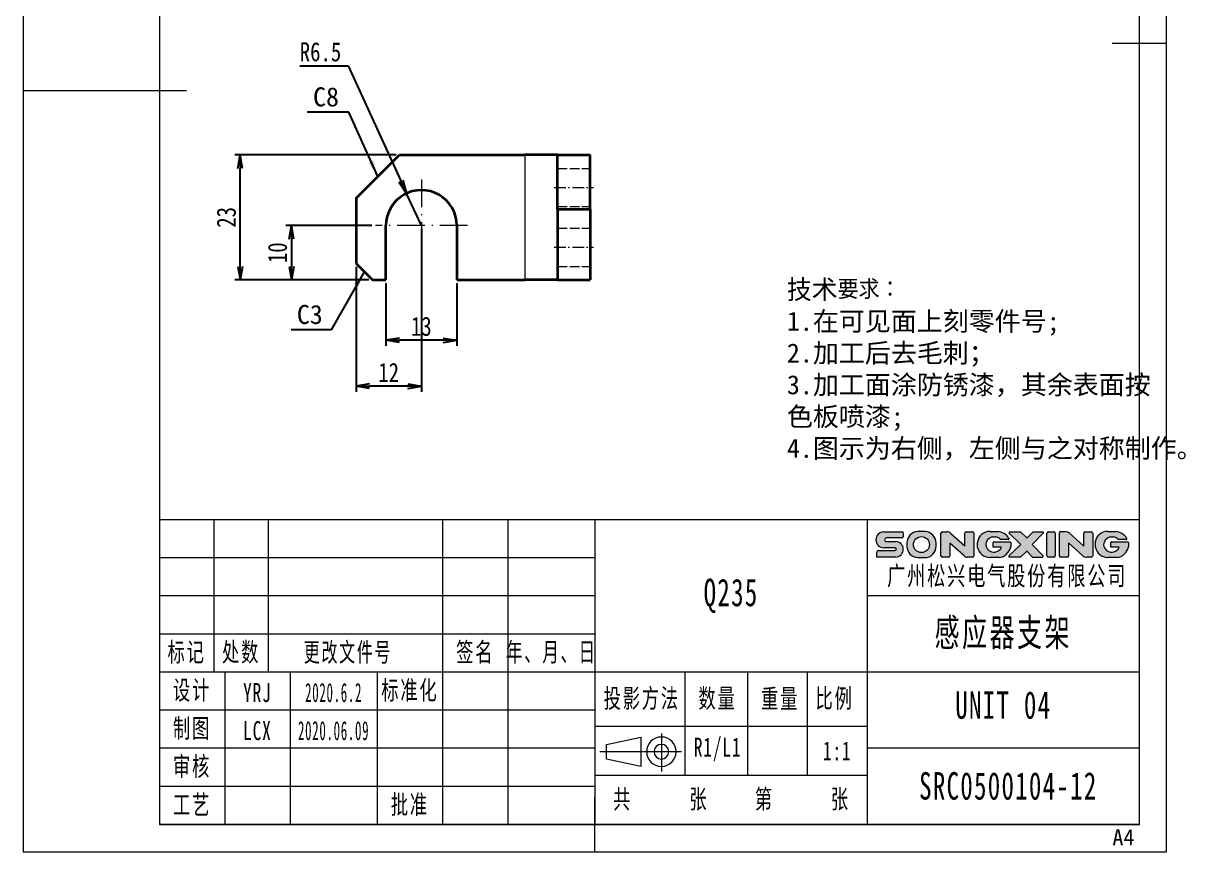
# Model space of a CAD drawing. Header units: millimetres. Extents: x -15766 to 80009, y -9701 to 15159.
# Drawn here: x 5881.1 to 6094.6, y 13253.7 to 13405.9 of the extents above; entities that cross this region are included whole.
import ezdxf

# ---------------------------------------------------------------- set-up
doc = ezdxf.new("R2010")
doc.units = ezdxf.units.MM
for name, pattern in [('CENTER-HOKUTO_1', [16, 13, -1, 1, -1]), ('DASHDOT', [18.5, 12, -3, 0.5, -3]), ('DASHED', [15, 12, -3]), ('HIDDEN-HOKUTO_1', [2, 1, -1])]:
    doc.linetypes.add(name, pattern=pattern)
doc.layers.get('DEFPOINTS').update_dxf_attribs({"lineweight": 18})
for name, color, linetype, lineweight in [('AM_7', 2, 'CENTER-HOKUTO_1', 18), ('AM_HID', 1, 'HIDDEN-HOKUTO_1', 18), ('AM_VIS', 7, 'Continuous', 18), ('CDRAFT0', 7, 'Continuous', 18), ('title_frame', 7, 'Continuous', 18), ('word_dim', 9, 'Continuous', 18), ('尺寸线层', 3, 'Continuous', 18), ('粗实线层_1', 7, 'Continuous', 15), ('细实线层', 7, 'Continuous', 18)]:
    doc.layers.add(name, color=color, linetype=linetype, lineweight=lineweight)
doc.styles.add('DIM', font='', dxfattribs={"width": 0.8})
doc.styles.add('STYLE1', font='')
doc.styles.add('UserTxtStyle1', font='', dxfattribs={"width": 0.618357})
doc.styles.add('UserTxtStyle2', font='', dxfattribs={"width": 0.634692})
doc.styles.add('UserTxtStyle3', font='', dxfattribs={"width": 0.7})
doc.styles.add('标准', font='', dxfattribs={"width": 0.667})
doc.styles.get('DIM').set_extended_font_data('NSimSun')
doc.styles.get('STYLE1').set_extended_font_data('宋体')
doc.styles.get('UserTxtStyle1').set_extended_font_data('宋体')
doc.styles.get('UserTxtStyle2').set_extended_font_data('宋体')
doc.styles.get('UserTxtStyle3').set_extended_font_data('宋体')
doc.styles.get('标准').set_extended_font_data('宋体')
doc.dimstyles.new('1-1', dxfattribs={"dimtxt": 3.5, "dimasz": 3, "dimexe": 1, "dimexo": 0, "dimgap": 1, "dimtad": 1, "dimdsep": 46, "dimtxsty": 'DIM', "dimblk": '_CAXARROW', "dimcen": 0, "dimdle": 6, "dimclrd": 256, "dimclre": 256, "dimclrt": 3, "dimazin": 2, "dimtfac": 0.707107, "dimtmove": 0, "dimatfit": 3, "dimfxl": 0, "dimfrac": 2, "dimtolj": 1, "dimarcsym": 0})
doc.dimstyles.new('1-1$0', dxfattribs={"dimtxt": 3.5, "dimasz": 2.5, "dimexe": 1, "dimexo": 0.625, "dimgap": 0.8, "dimtad": 1, "dimdsep": 46, "dimtxsty": 'DIM', "dimblk": 'OPEN', "dimcen": 0, "dimdle": 5, "dimclrd": 256, "dimclre": 256, "dimclrt": 3, "dimazin": 3, "dimtfac": 0.5, "dimtmove": 0, "dimatfit": 3, "dimldrblk": 'OPEN', "dimfxl": 0, "dimtolj": 1, "dimarcsym": 0})
doc.dimstyles.new('1-1$4', dxfattribs={"dimtxt": 3.5, "dimasz": 2.5, "dimexe": 1, "dimexo": 0.625, "dimgap": 0.8, "dimtad": 1, "dimtih": 1, "dimtoh": 1, "dimzin": 12, "dimdsep": 46, "dimtxsty": 'DIM', "dimblk": 'OPEN', "dimcen": 0, "dimdle": 5, "dimclrd": 256, "dimclre": 256, "dimclrt": 3, "dimazin": 3, "dimtfac": 0.5, "dimtmove": 0, "dimatfit": 3, "dimldrblk": 'OPEN', "dimfxl": 0, "dimtolj": 1, "dimarcsym": 0})

# ---------------------------------------------------------------- blocks, each defined once
blk = doc.blocks.new('*X617')
at = {"layer": 'CDRAFT0'}
blk.add_line((210, 148.5), (200, 148.5), dxfattribs=at)
blk.add_lwpolyline([(0, 0), (210, 0), (210, 297), (0, 297), (0, 0)], dxfattribs=at)
at = {"layer": '粗实线层_1'}
for p, q in [((105, 297), (105, 287)), ((205, 292), (25, 292)), ((25, 292), (25, 5)), ((205, 5), (205, 292)), ((0, 139.83), (30, 139.83)), ((105, 0), (105, 10)), ((25, 5), (205, 5))]:
    blk.add_line(p, q, dxfattribs=at)
blk = doc.blocks.new('*X618')
at = {"layer": 'word_dim', "color": 142}
for p, q in [((-5.82, 53.84), (-4.35, 53.84)), ((-8.1, 50.91), (-8.1, 51.87)), ((-4.75, 52.82), (-5.42, 52.82)), ((-5.26, 50.93), (-5.26, 51.82)), ((-5.14, 51.94), (-2.13, 51.94)), ((-2.5, 52.35), (-3.88, 52.35)), ((-2.01, 51.82), (-2.01, 50.99)), ((-3.7, 50.94), (-5.26, 50.93)), ((-4.14, 49.03), (-5.87, 49.03))]:
    blk.add_line(p, q, dxfattribs=at)
for centre, radius, start, end in [((-5.9, 51.62), 2.22, 87.9834, 173.5522), ((-4.76, 50.89), 2.98, 35.6455, 82.0464), ((-5.1, 51.38), 1.48, 102.1571, 179.7274), ((-5.16, 51.47), 1.42, 183.4563, 278.6924), ((-5.14, 51.82), 0.119, 90, 180), ((-4.91, 51.5), 1.34, 40.0143, 83.3977), ((-2.46, 52.51), 0.162, 256.8929, 44.031), ((-2.13, 51.82), 0.119, 360, 90), ((-5.69, 51.51), 2.48, 193.9312, 265.9152), ((-5, 51.46), 1.4, 272.3479, 338.0694), ((-4.5, 51.56), 2.55, 277.9409, 347.0572)]:
    blk.add_arc(centre, radius, start, end, dxfattribs=at)
blk = doc.blocks.new('*X619')
at = {"layer": 'word_dim', "color": 142}
for p, q in [((-39.36, 53.82), (-40.72, 53.82)), ((-42.72, 51.74), (-42.72, 51.12)), ((-37.35, 51.12), (-37.35, 51.74)), ((-40.72, 49.03), (-39.44, 49.03))]:
    blk.add_line(p, q, dxfattribs=at)
for centre, radius, start, end in [((-40.63, 51.73), 2.09, 92.4923, 179.9697), ((-39.45, 51.73), 2.09, 0.0303, 87.5077), ((-40.63, 51.12), 2.09, 180.0303, 267.5077), ((-39.46, 51.13), 2.1, 270.4586, 359.6716)]:
    blk.add_arc(centre, radius, start, end, dxfattribs=at)
blk = doc.blocks.new('*X620')
at = {"layer": 'word_dim', "color": 142}
for p, q in [((-46.95, 53.75), (-43.58, 53.75)), ((-43.38, 53.58), (-43.38, 52.87)), ((-43.58, 52.67), (-46.45, 52.67)), ((-46.45, 51.98), (-44.79, 51.98)), ((-48.26, 49.13), (-48.26, 49.99)), ((-44.79, 49.14), (-48.26, 49.13)), ((-47.9, 50.34), (-44.9, 50.34)), ((-44.9, 50.85), (-46.95, 50.85))]:
    blk.add_line(p, q, dxfattribs=at)
for centre, radius, start, end in [((-46.95, 52.3), 1.45, 90, 270), ((-43.58, 53.55), 0.196, 10.2062, 90), ((-46.45, 52.32), 0.346, 90, 270), ((-44.79, 50.56), 1.42, 270, 90), ((-43.59, 52.87), 0.202, 271.2386, 0), ((-47.9, 49.99), 0.356, 90, 180), ((-44.9, 50.6), 0.256, 270, 90)]:
    blk.add_arc(centre, radius, start, end, dxfattribs=at)
blk = doc.blocks.new('*X621')
at = {"layer": 'word_dim', "color": 142}
for p, q in [((-36.45, 49.37), (-36.45, 53.54)), ((-36.21, 53.78), (-35.37, 53.78)), ((-34.63, 53.45), (-32.08, 51.21)), ((-32.08, 51.21), (-32.08, 53.55)), ((-31.84, 53.79), (-30.67, 53.79)), ((-30.43, 53.55), (-30.43, 49.36)), ((-32.28, 49.42), (-34.82, 51.68)), ((-34.82, 51.68), (-34.82, 49.37)), ((-35.05, 49.14), (-36.21, 49.14)), ((-30.67, 49.12), (-31.6, 49.12))]:
    blk.add_line(p, q, dxfattribs=at)
for centre, radius, start, end in [((-36.21, 53.54), 0.237, 90, 180), ((-35.37, 52.78), 0.998, 41.87, 90), ((-31.84, 53.55), 0.237, 90, 180), ((-30.67, 53.55), 0.237, 0, 90), ((-36.21, 49.37), 0.237, 180, 270), ((-35.05, 49.37), 0.237, 270, 0), ((-31.6, 50.05), 0.922, 223.0098, 270), ((-30.67, 49.36), 0.237, 270, 0)]:
    blk.add_arc(centre, radius, start, end, dxfattribs=at)
blk = doc.blocks.new('*X622')
at = {"layer": 'word_dim', "color": 142}
for p, q in [((-27.45, 53.84), (-25.99, 53.84)), ((-29.73, 50.91), (-29.73, 51.87)), ((-26.39, 52.82), (-27.05, 52.82)), ((-26.89, 50.93), (-26.89, 51.82)), ((-26.77, 51.94), (-23.76, 51.94)), ((-24.13, 52.35), (-25.52, 52.35)), ((-23.64, 51.82), (-23.64, 50.99)), ((-25.34, 50.94), (-26.89, 50.93)), ((-25.78, 49.03), (-27.5, 49.03))]:
    blk.add_line(p, q, dxfattribs=at)
for centre, radius, start, end in [((-27.53, 51.62), 2.22, 87.9834, 173.5522), ((-26.4, 50.89), 2.98, 35.6455, 82.0464), ((-26.74, 51.38), 1.48, 102.1571, 179.7274), ((-26.79, 51.47), 1.42, 183.4563, 278.6924), ((-26.77, 51.82), 0.119, 90, 180), ((-26.54, 51.5), 1.34, 40.0143, 83.3977), ((-24.09, 52.51), 0.162, 256.8929, 44.031), ((-23.76, 51.82), 0.119, 360, 90), ((-27.33, 51.51), 2.48, 193.9312, 265.9152), ((-26.64, 51.46), 1.4, 272.3479, 338.0694), ((-26.13, 51.56), 2.55, 277.9409, 347.0572)]:
    blk.add_arc(centre, radius, start, end, dxfattribs=at)
blk = doc.blocks.new('*X623')
at = {"layer": 'word_dim', "color": 142}
for p, q in [((-23.93, 53.53), (-21.78, 51.43)), ((-21.78, 53.73), (-23.84, 53.73)), ((-20.74, 52.73), (-21.78, 53.73)), ((-19.55, 53.73), (-20.57, 52.73)), ((-19.65, 51.53), (-17.67, 53.53)), ((-17.76, 53.73), (-19.55, 53.73)), ((-21.78, 51.43), (-23.98, 49.37)), ((-17.7, 49.34), (-19.65, 51.36)), ((-23.9, 49.16), (-21.77, 49.16)), ((-21.77, 49.16), (-20.76, 50.13)), ((-20.59, 50.13), (-19.61, 49.14)), ((-19.61, 49.14), (-17.79, 49.14))]:
    blk.add_line(p, q, dxfattribs=at)
for centre, start, end in [((-23.84, 53.61), 90, 225.5878), ((-17.76, 53.62), 315.4134, 90), ((-20.66, 52.81), 226.0826, 314.4638), ((-19.56, 51.44), 135.4134, 224.006), ((-23.9, 49.28), 133.1111, 270), ((-20.67, 50.05), 44.8103, 133.7737), ((-17.79, 49.26), 270, 44.006)]:
    blk.add_arc(centre, 0.119, start, end, dxfattribs=at)
blk = doc.blocks.new('*X624')
at = {"layer": 'word_dim', "color": 142}
for p, q in [((-16.98, 49.36), (-16.98, 53.55)), ((-16.74, 53.78), (-15.71, 53.78)), ((-15.47, 53.55), (-15.47, 49.36)), ((-15.71, 49.12), (-16.74, 49.12))]:
    blk.add_line(p, q, dxfattribs=at)
for centre, start, end in [((-16.74, 53.55), 90, 180), ((-15.71, 53.55), 0, 90), ((-16.74, 49.36), 180, 270), ((-15.71, 49.36), 270, 0)]:
    blk.add_arc(centre, 0.237, start, end, dxfattribs=at)
blk = doc.blocks.new('*X625')
at = {"layer": 'word_dim', "color": 142}
for p, q in [((-14.68, 49.34), (-14.68, 53.58)), ((-14.44, 53.82), (-13.63, 53.82)), ((-12.84, 53.51), (-10.23, 51.17)), ((-10.23, 51.17), (-10.23, 53.55)), ((-10, 53.79), (-8.83, 53.79)), ((-8.59, 53.55), (-8.59, 49.33)), ((-10.44, 49.4), (-13.01, 51.74)), ((-13.01, 51.74), (-13.01, 49.34)), ((-13.25, 49.11), (-14.44, 49.11)), ((-8.83, 49.09), (-9.65, 49.09))]:
    blk.add_line(p, q, dxfattribs=at)
for centre, radius, start, end in [((-14.44, 53.58), 0.237, 90, 180), ((-13.63, 52.63), 1.19, 48.0201, 90), ((-10, 53.55), 0.237, 90, 180), ((-8.83, 53.55), 0.237, 0, 90), ((-14.44, 49.34), 0.237, 180, 270), ((-13.25, 49.34), 0.237, 270, 0), ((-9.65, 50.28), 1.19, 227.7422, 270), ((-8.83, 49.33), 0.237, 270, 0)]:
    blk.add_arc(centre, radius, start, end, dxfattribs=at)
blk = doc.blocks.new('_OPEN')
at = {"color": 0, "linetype": 'ByBlock', "lineweight": -2}
for p, q in [((-1, 0.166667), (0, 0)), ((-1, -0.166667), (0, 0)), ((0, 0), (-1, 0))]:
    blk.add_line(p, q, dxfattribs=at)
blk = doc.blocks.new('*D824')
at = {"layer": 'DEFPOINTS', "color": 0, "transparency": 16777216}
for p in [(5920.94, 13381.78), (5950.2, 13381.78), (5945.2, 13358.78)]:
    blk.add_point(p, dxfattribs=at)
at = {"layer": 'word_dim', "linetype": 'Continuous', "lineweight": -2, "transparency": 16777216}
for p, q in [((5949.58, 13381.78), (5919.94, 13381.78)), ((5920.94, 13361.28), (5920.94, 13379.28)), ((5944.58, 13358.78), (5919.94, 13358.78))]:
    blk.add_line(p, q, dxfattribs=at)
at = {"layer": 'word_dim', "lineweight": -2, "transparency": 16777216, "xscale": 2.5, "yscale": 2.5, "zscale": 2.5}
for p, rotation in [((5920.94, 13381.78), 90), ((5920.94, 13358.78), 270)]:
    blk.add_blockref('_OPEN', p, dxfattribs=dict(at, rotation=rotation))
at = {"layer": 'word_dim', "color": 3, "transparency": 16777216, "insert": (5918.39, 13370.28), "char_height": 3.5, "attachment_point": 5, "rotation": 90, "style": 'DIM'}
blk.add_mtext('\\A1;23', dxfattribs=at)
blk = doc.blocks.new('_CAXARROW')
blk.add_hatch(color=0).paths.add_polyline_path([(0, 0), (-1, 0.125), (-1, -0.125)], flags=0)
blk = doc.blocks.new('*D825')
at = {"layer": 'DEFPOINTS', "color": 0, "transparency": 16777216}
for p in [(5954.21, 13368.78), (5942.2, 13361.78), (5942.2, 13339.25)]:
    blk.add_point(p, dxfattribs=at)
at = {"layer": 'word_dim', "linetype": 'Continuous', "lineweight": -2, "transparency": 16777216}
for p, q in [((5954.21, 13368.16), (5954.21, 13338.25)), ((5942.2, 13361.16), (5942.2, 13338.25)), ((5951.71, 13339.25), (5944.7, 13339.25))]:
    blk.add_line(p, q, dxfattribs=at)
at = {"layer": 'word_dim', "lineweight": -2, "transparency": 16777216, "xscale": 2.5, "yscale": 2.5, "zscale": 2.5, "rotation": 180}
blk.add_blockref('_OPEN', (5942.2, 13339.25), dxfattribs=at)
at = {"layer": 'word_dim', "lineweight": -2, "transparency": 16777216, "xscale": 2.5, "yscale": 2.5, "zscale": 2.5}
blk.add_blockref('_OPEN', (5954.21, 13339.25), dxfattribs=at)
at = {"layer": 'word_dim', "color": 3, "transparency": 16777216, "insert": (5948.2, 13341.8), "char_height": 3.5, "attachment_point": 5, "style": 'DIM'}
blk.add_mtext('\\A1;12', dxfattribs=at)
blk = doc.blocks.new('*D826')
at = {"layer": 'DEFPOINTS', "color": 0, "transparency": 16777216}
for p in [(5947.7, 13358.78), (5960.7, 13358.78), (5947.7, 13347.69)]:
    blk.add_point(p, dxfattribs=at)
at = {"layer": 'word_dim', "linetype": 'Continuous', "lineweight": -2, "transparency": 16777216}
for p, q in [((5947.7, 13358.16), (5947.7, 13346.69)), ((5960.7, 13358.16), (5960.7, 13346.69)), ((5958.2, 13347.69), (5950.2, 13347.69))]:
    blk.add_line(p, q, dxfattribs=at)
at = {"layer": 'word_dim', "lineweight": -2, "transparency": 16777216, "xscale": 2.5, "yscale": 2.5, "zscale": 2.5, "rotation": 180}
blk.add_blockref('_OPEN', (5947.7, 13347.69), dxfattribs=at)
at = {"layer": 'word_dim', "lineweight": -2, "transparency": 16777216, "xscale": 2.5, "yscale": 2.5, "zscale": 2.5}
blk.add_blockref('_OPEN', (5960.7, 13347.69), dxfattribs=at)
at = {"layer": 'word_dim', "color": 3, "transparency": 16777216, "insert": (5954.2, 13350.24), "char_height": 3.5, "attachment_point": 5, "style": 'DIM'}
blk.add_mtext('\\A1;13', dxfattribs=at)
blk = doc.blocks.new('*D827')
at = {"layer": 'DEFPOINTS', "color": 0, "transparency": 16777216}
for p in [(5945.75, 13368.78), (5930.34, 13358.78), (5945.2, 13358.78)]:
    blk.add_point(p, dxfattribs=at)
at = {"layer": 'word_dim', "linetype": 'Continuous', "lineweight": -2, "transparency": 16777216}
for p, q in [((5945.13, 13368.78), (5929.34, 13368.78)), ((5930.34, 13366.28), (5930.34, 13361.28)), ((5944.58, 13358.78), (5929.34, 13358.78))]:
    blk.add_line(p, q, dxfattribs=at)
at = {"layer": 'word_dim', "lineweight": -2, "transparency": 16777216, "xscale": 2.5, "yscale": 2.5, "zscale": 2.5}
for p, rotation in [((5930.34, 13368.78), 90), ((5930.34, 13358.78), 270)]:
    blk.add_blockref('_OPEN', p, dxfattribs=dict(at, rotation=rotation))
at = {"layer": 'word_dim', "color": 3, "transparency": 16777216, "insert": (5927.79, 13363.78), "char_height": 3.5, "attachment_point": 5, "rotation": 90, "style": 'DIM'}
blk.add_mtext('\\A1;10', dxfattribs=at)
blk = doc.blocks.new('*D828')
at = {"layer": 'DEFPOINTS', "color": 0, "transparency": 16777216}
for p in [(5951.49, 13374.69), (5954.2, 13368.78)]:
    blk.add_point(p, dxfattribs=at)
at = {"layer": 'word_dim', "linetype": 'Continuous', "lineweight": -2, "transparency": 16777216}
for p, q in [((5931.88, 13398.12), (5940.74, 13398.12)), ((5940.74, 13398.12), (5950.45, 13376.96)), ((5954.2, 13368.78), (5951.49, 13374.69))]:
    blk.add_line(p, q, dxfattribs=at)
at = {"layer": 'word_dim', "lineweight": -2, "transparency": 16777216, "xscale": 2.5, "yscale": 2.5, "zscale": 2.5, "rotation": 294.6410220378717}
blk.add_blockref('_OPEN', (5951.49, 13374.69), dxfattribs=at)
at = {"layer": 'word_dim', "color": 3, "transparency": 16777216, "insert": (5935.68, 13400.67), "char_height": 3.5, "attachment_point": 5, "style": 'DIM'}
blk.add_mtext('\\A1;R6.5', dxfattribs=at)

msp = doc.modelspace()

# ---------------------------------------------------------------- hatches: boundary and pattern name
at = {"layer": 'CDRAFT0'}
h = msp.add_hatch(color=142, dxfattribs=at)
edge = h.paths.add_edge_path(flags=0)
edge.add_line((6041.29826, 13310.70965), (6039.63663, 13310.70965))
edge.add_arc((6039.63663, 13311.05562), 0.34597, 90, 270, ccw=False)
edge.add_line((6039.63663, 13311.40158), (6042.50494, 13311.40158))
edge.add_arc((6042.50057, 13311.60376), 0.20222, 271.2385669, 360.000007)
edge.add_line((6042.70279, 13311.60376), (6042.70279, 13312.31812))
edge.add_arc((6042.50983, 13312.28338), 0.19606, 10.2061883, 90)
edge.add_line((6042.50983, 13312.47944), (6039.13386, 13312.47944))
edge.add_arc((6039.13386, 13311.03395), 1.44549, 90, 270)
edge.add_line((6039.13386, 13309.58846), (6041.18472, 13309.58846))
edge.add_arc((6041.18472, 13309.33256), 0.2559, -90, 90, ccw=False)
edge.add_line((6041.18472, 13309.07666), (6038.18618, 13309.07666))
edge.add_arc((6038.18618, 13308.72106), 0.3556, 90.0000003, 180.0000031)
edge.add_line((6037.83058, 13308.72106), (6037.83058, 13307.86166))
edge.add_line((6037.83058, 13307.86166), (6041.30847, 13307.87418))
edge.add_arc((6041.29826, 13309.2919), 1.41775, 270.4126712, 450)
edge = h.paths.add_edge_path(flags=0)
edge.add_line((6046.73042, 13312.55843), (6045.36713, 13312.55843))
edge.add_arc((6045.45813, 13310.46789), 2.09252, 92.4923083, 179.9697275)
edge.add_line((6043.3656, 13310.469), (6043.3656, 13309.8501))
edge.add_arc((6045.45813, 13309.85121), 2.09252, 180.0302725, 267.5076917)
edge.add_line((6045.36713, 13307.76067), (6046.64725, 13307.76067))
edge.add_arc((6046.63043, 13309.86215), 2.10155, 270.4586461, 359.6716164)
edge.add_line((6048.73194, 13309.8501), (6048.73194, 13310.469))
edge.add_arc((6046.63942, 13310.46789), 2.09252, 0.0302725, 87.5076917)
edge = h.paths.add_edge_path(flags=0)
edge.add_arc((6046.04877, 13310.15955), 1.46267, 180, 360)
edge.add_arc((6046.04877, 13310.15955), 1.46267, 0, 180)
edge = h.paths.add_edge_path(flags=0)
edge.add_arc((6050.71544, 13311.51555), 0.99825, 41.8700201, 90)
edge.add_line((6050.71544, 13312.5138), (6049.8753, 13312.5138))
edge.add_arc((6049.8753, 13312.27674), 0.23707, 90.0000003, 180.0000031)
edge.add_line((6049.63824, 13312.27674), (6049.63824, 13308.10685))
edge.add_arc((6049.8753, 13308.10685), 0.23707, 180.0000003, 270)
edge.add_line((6049.8753, 13307.86979), (6051.03298, 13307.86979))
edge.add_arc((6051.03298, 13308.10685), 0.23707, 270.0000003, 360.0000031)
edge.add_line((6051.27004, 13308.10685), (6051.27004, 13310.41299))
edge.add_line((6051.27004, 13310.41299), (6053.80983, 13308.15098))
edge.add_arc((6054.48428, 13308.78013), 0.92235, 223.0097793, 270)
edge.add_line((6054.48428, 13307.85779), (6055.41973, 13307.85779))
edge.add_arc((6055.41973, 13308.09486), 0.23707, 270.0000003, 360.0000031)
edge.add_line((6055.6568, 13308.09486), (6055.6568, 13312.28675))
edge.add_arc((6055.41973, 13312.28675), 0.23707, 0.0000003, 90)
edge.add_line((6055.41973, 13312.52382), (6054.2444, 13312.52382))
edge.add_arc((6054.2444, 13312.28675), 0.23707, 90.0000003, 180.0000031)
edge.add_line((6054.00733, 13312.28675), (6054.00733, 13309.94034))
edge.add_line((6054.00733, 13309.94034), (6051.4588, 13312.18183))
edge = h.paths.add_edge_path(flags=0)
edge.add_line((6060.09971, 13312.57252), (6058.63442, 13312.57252))
edge.add_arc((6058.55637, 13310.35582), 2.21807, 87.9834238, 173.5521876)
edge.add_line((6056.35233, 13310.6049), (6056.35233, 13309.64508))
edge.add_arc((6058.76021, 13310.24236), 2.48085, 193.9312367, 265.9151641)
edge.add_line((6058.58349, 13307.76781), (6060.30758, 13307.76781))
edge.add_arc((6059.95513, 13310.29448), 2.55113, 277.9409191, 347.0572326)
edge.add_line((6062.44145, 13309.72308), (6062.44145, 13310.5564))
edge.add_arc((6062.32292, 13310.5564), 0.11853, 0.0000003, 90)
edge.add_line((6062.32292, 13310.67494), (6059.31474, 13310.67494))
edge.add_arc((6059.31474, 13310.5564), 0.11853, 90.0000003, 180.0000031)
edge.add_line((6059.19621, 13310.5564), (6059.19621, 13309.66406))
edge.add_line((6059.19621, 13309.66406), (6060.74784, 13309.66999))
edge.add_arc((6059.44955, 13310.19271), 1.39957, 272.3478938, 338.0693573, ccw=False)
edge.add_arc((6059.29158, 13310.2026), 1.42465, 183.4562761, 278.6923804, ccw=False)
edge.add_arc((6059.34861, 13310.10967), 1.4791, 102.1570563, 179.7273681, ccw=False)
edge.add_line((6059.03712, 13311.5556), (6059.69885, 13311.5556))
edge.add_arc((6059.54529, 13310.2289), 1.33556, 40.0142543, 83.3977481, ccw=False)
edge.add_line((6060.56817, 13311.08763), (6061.95447, 13311.08763))
edge.add_arc((6061.99127, 13311.24569), 0.16228, 256.8929309, 404.0309597)
edge.add_arc((6059.68758, 13309.62276), 2.97841, 35.6455122, 82.046447)
edge = h.paths.add_edge_path(flags=0)
edge.add_arc((6068.3298, 13312.34889), 0.11853, 315.4133861, 450)
edge.add_line((6068.3298, 13312.46743), (6066.53735, 13312.46743))
edge.add_line((6066.53735, 13312.46743), (6065.51202, 13311.4611))
edge.add_arc((6065.42899, 13311.5457), 0.11853, 226.0826039, 314.4638484, ccw=False)
edge.add_line((6065.34677, 13311.46032), (6064.30444, 13312.46398))
edge.add_line((6064.30444, 13312.46398), (6062.24204, 13312.46398))
edge.add_arc((6062.24204, 13312.34545), 0.11853, 90.0000034, 225.5877926)
edge.add_line((6062.15909, 13312.26078), (6064.30412, 13310.15931))
edge.add_line((6064.30412, 13310.15931), (6062.10651, 13308.10202))
edge.add_arc((6062.18752, 13308.01548), 0.11853, 133.1111108, 270)
edge.add_line((6062.18752, 13307.89695), (6064.3179, 13307.89695))
edge.add_line((6064.3179, 13307.89695), (6065.32905, 13308.86572))
edge.add_arc((6065.41105, 13308.78012), 0.11853, 44.8102721, 133.7737492, ccw=False)
edge.add_line((6065.49515, 13308.86366), (6066.47469, 13307.87761))
edge.add_line((6066.47469, 13307.87761), (6068.29791, 13307.87761))
edge.add_arc((6068.29791, 13307.99615), 0.11853, 270.0000025, 404.0060337)
edge.add_line((6068.38317, 13308.0785), (6066.43621, 13310.09421))
edge.add_arc((6066.52147, 13310.17656), 0.11853, 135.4133861, 224.0060113, ccw=False)
edge.add_line((6066.43705, 13310.25977), (6068.41422, 13312.26568))
edge = h.paths.add_edge_path(flags=0)
edge.add_arc((6070.37901, 13312.28038), 0.23707, 0, 90)
edge.add_line((6070.37901, 13312.51745), (6069.34385, 13312.51745))
edge.add_arc((6069.34385, 13312.28038), 0.23707, 90.0000003, 180.0000031)
edge.add_line((6069.10678, 13312.28038), (6069.10678, 13308.09543))
edge.add_arc((6069.34385, 13308.09543), 0.23707, 180.0000003, 270)
edge.add_line((6069.34385, 13307.85836), (6070.37901, 13307.85836))
edge.add_arc((6070.37901, 13308.09543), 0.23707, 270.0000003, 360.0000031)
edge.add_line((6070.61608, 13308.09543), (6070.61608, 13312.28038))
edge = h.paths.add_edge_path(flags=0)
edge.add_arc((6072.45735, 13311.36362), 1.18534, 48.020143, 90)
edge.add_line((6072.45735, 13312.54896), (6071.64643, 13312.54896))
edge.add_arc((6071.64643, 13312.31189), 0.23707, 90.0000003, 180.0000031)
edge.add_line((6071.40936, 13312.31189), (6071.40936, 13308.07754))
edge.add_arc((6071.64643, 13308.07754), 0.23707, 180.0000003, 270)
edge.add_line((6071.64643, 13307.84047), (6072.83534, 13307.84047))
edge.add_arc((6072.83534, 13308.07754), 0.23707, 270.0000003, 360.0000031)
edge.add_line((6073.07241, 13308.07754), (6073.07241, 13310.46934))
edge.add_line((6073.07241, 13310.46934), (6075.64142, 13308.13517))
edge.add_arc((6076.43853, 13309.01247), 1.18534, 227.7422022, 270)
edge.add_line((6076.43853, 13307.82713), (6077.25726, 13307.82713))
edge.add_arc((6077.25726, 13308.0642), 0.23707, 270.0000003, 360.0000031)
edge.add_line((6077.49433, 13308.0642), (6077.49433, 13312.28234))
edge.add_arc((6077.25726, 13312.28234), 0.23707, 0.0000003, 90)
edge.add_line((6077.25726, 13312.51941), (6076.08834, 13312.51941))
edge.add_arc((6076.08834, 13312.28234), 0.23707, 90.0000003, 180.0000031)
edge.add_line((6075.85128, 13312.28234), (6075.85128, 13309.90441))
edge.add_line((6075.85128, 13309.90441), (6073.25019, 13312.24478))
edge = h.paths.add_edge_path(flags=0)
edge.add_line((6080.67049, 13311.5556), (6081.33221, 13311.5556))
edge.add_arc((6081.17866, 13310.2289), 1.33556, 40.0142543, 83.3977481, ccw=False)
edge.add_line((6082.20154, 13311.08763), (6083.58784, 13311.08763))
edge.add_arc((6083.62464, 13311.24569), 0.16228, 256.8929309, 404.0309597)
edge.add_arc((6081.32095, 13309.62276), 2.97841, 35.6455122, 82.046447)
edge.add_line((6081.73307, 13312.57252), (6080.26779, 13312.57252))
edge.add_arc((6080.18974, 13310.35582), 2.21807, 87.9834238, 173.5521876)
edge.add_line((6077.98569, 13310.6049), (6077.98569, 13309.64508))
edge.add_arc((6080.39357, 13310.24236), 2.48085, 193.9312367, 265.9151641)
edge.add_line((6080.21686, 13307.76781), (6081.94094, 13307.76781))
edge.add_arc((6081.5885, 13310.29448), 2.55113, 277.9409191, 347.0572326)
edge.add_line((6084.07482, 13309.72308), (6084.07482, 13310.5564))
edge.add_arc((6083.95628, 13310.5564), 0.11853, 0.0000003, 90)
edge.add_line((6083.95628, 13310.67494), (6080.94811, 13310.67494))
edge.add_arc((6080.94811, 13310.5564), 0.11853, 90.0000003, 180.0000031)
edge.add_line((6080.82957, 13310.5564), (6080.82957, 13309.66406))
edge.add_line((6080.82957, 13309.66406), (6082.38121, 13309.66999))
edge.add_arc((6081.08292, 13310.19271), 1.39957, 272.3478938, 338.0693573, ccw=False)
edge.add_arc((6080.92495, 13310.2026), 1.42465, 183.4562761, 278.6923804, ccw=False)
edge.add_arc((6080.98197, 13310.10967), 1.4791, 102.1570563, 179.7273681, ccw=False)

# ---------------------------------------------------------------- linework, layer by layer
at = {"layer": 'AM_7', "linetype": 'DASHDOT', "lineweight": 13, "ltscale": 0.422498}
msp.add_line((5954.20412, 13377.23055), (5954.20412, 13360.33064), dxfattribs=at)
at = {"layer": 'AM_7', "linetype": 'DASHDOT', "lineweight": 13, "ltscale": 0.17998}
for p, q in [((5978.60451, 13375.7806), (5985.80373, 13375.7806)), ((5978.60451, 13364.78047), (5985.80373, 13364.78047))]:
    msp.add_line(p, q, dxfattribs=at)
at = {"layer": 'AM_7', "linetype": 'DASHDOT', "lineweight": 13, "ltscale": 0.42251}
msp.add_line((5962.65529, 13368.7806), (5945.7549, 13368.7806), dxfattribs=at)
at = {"layer": 'AM_HID', "linetype": 'DASHED', "lineweight": 13}
msp.add_line((5973.20412, 13381.7806), (5973.20412, 13358.7806), dxfattribs=at)
at = {"layer": 'AM_HID', "linetype": 'DASHED', "lineweight": 13, "ltscale": 0.15}
for p, q in [((5979.20412, 13379.2806), (5985.20412, 13379.28047)), ((5979.20412, 13379.28047), (5985.20412, 13379.28047)), ((5979.20412, 13372.2806), (5985.20412, 13372.28047)), ((5979.20412, 13372.28047), (5985.20412, 13372.28047)), ((5979.20412, 13368.28047), (5985.20412, 13368.28047)), ((5979.20412, 13368.28047), (5985.20412, 13368.28047)), ((5979.20412, 13361.28047), (5985.20412, 13361.28047)), ((5979.20412, 13361.28047), (5985.20412, 13361.28047))]:
    msp.add_line(p, q, dxfattribs=at)
at = {"layer": 'AM_VIS', "lineweight": 35}
for p, q in [((5942.20412, 13373.7806), (5950.20412, 13381.7806)), ((5950.20412, 13381.7806), (5973.20412, 13381.7806)), ((5979.20412, 13381.7806), (5973.20412, 13381.7806)), ((5979.20412, 13381.78047), (5985.20412, 13381.78047)), ((5979.20412, 13371.78047), (5979.20412, 13381.78047)), ((5985.20412, 13371.78047), (5985.20412, 13381.78047)), ((5942.20412, 13373.7806), (5942.20412, 13361.7806)), ((5979.20412, 13371.78047), (5979.20412, 13358.78047)), ((5979.20412, 13371.78047), (5985.20412, 13371.78047)), ((5985.20412, 13371.78047), (5985.20412, 13358.78047)), ((5947.70412, 13358.7806), (5947.70412, 13368.7806)), ((5960.70412, 13368.7806), (5960.70412, 13358.7806)), ((5942.20412, 13361.7806), (5945.20412, 13358.7806)), ((5945.20412, 13358.7806), (5947.70412, 13358.7806)), ((5960.70412, 13358.7806), (5973.20412, 13358.7806)), ((5979.20412, 13358.7806), (5973.20412, 13358.7806)), ((5979.20412, 13358.78047), (5985.20412, 13358.78047))]:
    msp.add_line(p, q, dxfattribs=at)
at = {"layer": 'AM_VIS', "lineweight": 13}
msp.add_line((5973.20412, 13381.7806), (5973.20412, 13358.7806), dxfattribs=at)
at = {"layer": 'AM_VIS', "lineweight": 35}
msp.add_arc((5954.20412, 13368.7806), 6.5, 359.999921, 179.999923, dxfattribs=at)
at = {"layer": 'word_dim', "color": 142}
msp.add_circle((6046.04877, 13310.15955), 1.46267, dxfattribs=at)
at = {"layer": '粗实线层_1'}
for p, q in [((6086.08567, 13314.73384), (5906.08567, 13314.73384)), ((5906.08567, 13314.73384), (5906.08567, 13258.73384)), ((5986.08567, 13314.73384), (5986.08567, 13258.73384)), ((6036.08567, 13314.73384), (6036.08567, 13258.73384)), ((6086.08567, 13258.73384), (6086.08567, 13314.73384)), ((6086.08567, 13300.73384), (6036.08567, 13300.73384)), ((6036.08567, 13286.73384), (5906.08567, 13286.73384)), ((5946.08567, 13286.73384), (5946.08567, 13258.73384)), ((6002.58567, 13286.73384), (6002.58567, 13267.73384)), ((6014.08567, 13286.73384), (6014.08567, 13267.73384)), ((6025.08567, 13286.73384), (6025.08567, 13267.73384)), ((6086.08567, 13286.73384), (6036.08567, 13286.73384)), ((5986.08567, 13279.73384), (5906.08567, 13279.73384)), ((5986.08567, 13272.73384), (5906.08567, 13272.73384)), ((6086.08567, 13272.73384), (6036.08567, 13272.73384)), ((6036.08567, 13267.73384), (5986.08567, 13267.73384)), ((5986.08567, 13265.73384), (5906.08567, 13265.73384)), ((6086.08567, 13258.73384), (5906.08567, 13258.73384))]:
    msp.add_line(p, q, dxfattribs=at)
at = {"layer": '细实线层'}
for p, q in [((5916.08567, 13314.73384), (5916.08567, 13286.73384)), ((5926.08567, 13314.73384), (5926.08567, 13286.73384)), ((5958.08567, 13314.73384), (5958.08567, 13258.73384)), ((5970.08567, 13314.73384), (5970.08567, 13258.73384)), ((5986.08567, 13307.73384), (5906.08567, 13307.73384)), ((5986.08567, 13300.73384), (5906.08567, 13300.73384)), ((5986.08567, 13293.73384), (5906.08567, 13293.73384)), ((5918.08567, 13286.73384), (5918.08567, 13258.73384)), ((5930.08567, 13286.73384), (5930.08567, 13258.73384)), ((6036.08567, 13276.73384), (5986.08567, 13276.73384))]:
    msp.add_line(p, q, dxfattribs=at)
at = {"layer": '细实线层', "color": 3}
for p, q in [((5988.18734, 13273.46267), (5994.51439, 13274.81267)), ((5994.51439, 13274.81267), (5994.51439, 13269.41267)), ((5988.18734, 13270.76267), (5988.18734, 13273.46267)), ((5994.51439, 13269.41267), (5988.18734, 13270.76267))]:
    msp.add_line(p, q, dxfattribs=at)
at = {"layer": '细实线层', "color": 2, "linetype": 'CENTER-HOKUTO_1', "lineweight": 18}
for p, q in [((5998.2838, 13275.43367), (5998.2838, 13268.45687)), ((5994.93371, 13272.11267), (5986.97565, 13272.11267)), ((6001.99614, 13272.11267), (5995.04048, 13272.11267))]:
    msp.add_line(p, q, dxfattribs=at)
at = {"layer": '细实线层', "color": 3}
for radius in [2.7, 1.35]:
    msp.add_arc((5998.2838, 13272.11267), radius, 0, 359.9893827, dxfattribs=at)

# ---------------------------------------------------------------- block references
at = {"layer": 'AM_VIS'}
msp.add_blockref('*X617', (5881.08567, 13253.73384), dxfattribs=at)
at = {"layer": 'word_dim', "color": 142}
for name in ['*X620', '*X619', '*X621', '*X622', '*X623', '*X624', '*X625', '*X618']:
    msp.add_blockref(name, (6086.08567, 13258.73384), dxfattribs=at)

# ---------------------------------------------------------------- texts
at = {"layer": 'title_frame', "color": 3, "insert": (6081.12533, 13254.89602), "char_height": 2.958904, "width": 6.0410959, "attachment_point": 7, "style": 'STYLE1'}
msp.add_mtext('A4', dxfattribs=at)
at = {"layer": 'word_dim', "color": 3, "char_height": 3.5, "attachment_point": 9}
for s, insert in [('\\A1;C8', (5939.07403, 13390.61047)), ('\\A1;C3', (5936.09709, 13350.63076))]:
    msp.add_mtext(s, dxfattribs=dict(at, insert=insert))
at = {"layer": 'word_dim', "linetype": 'Continuous', "ltscale": 4, "insert": (6021.33679, 13358.78161), "char_height": 3.5, "width": 139.6035818, "attachment_point": 1}
msp.add_mtext('{\\C3;技\\fSimSun|b0|i0|c134|p2;术\\Ftxt,bigfont|c128;\\M+19776\\M+18B81\\M+18146\\P\\fNSimSun|b0|i0|c134|p49;1\\fSimSun|b0|i0|c134|p49;.在可见面上刻零件号;\\P2.加工后去毛刺；\\P3.加工面涂防锈漆，其余表面按\\P色板喷漆;\\P\\fNSimSun|b0|i0|c134|p49;4\\fSimSun|b0|i0|c134|p49;.图示为右侧，左侧与之对称制作。\\P         }', dxfattribs=at)
at = {"layer": '尺寸线层', "attachment_point": 5, "line_spacing_factor": 1.15057}
for s, insert, char_height, width, style in [('\\T1.1;广州松兴电气股份有限公司', (6061.80077, 13304.22272), 3.5, 47.3170633, 'UserTxtStyle3'), ('\\T1.1;Q235', (6011.08567, 13300.73384), 5.050306, 29.4580043, '标准'), ('{\\T1.1;感应器支架}', (6061.08567, 13293.71458), 5.0503058, 29.4580043, '标准'), ('\\T1.1;标记', (5911.08567, 13290.23384), 3.5, 18, '标准'), ('\\T1.1;处数', (5921.08567, 13290.23384), 3.5, 18, '标准'), ('\\T1.1;更改文件号', (5940.71909, 13290.20985), 3.5, 30, 'UserTxtStyle1'), ('\\T1.1;签名', (5964.08567, 13290.23384), 3.5, 22, '标准'), ('\\T1.1;年、月、日', (5978.08567, 13290.23384), 3.5, 30, 'UserTxtStyle2'), ('\\T1.1;设计', (5912.08567, 13283.23384), 3.5, 22, '标准'), ('{\\T1.1;YRJ}', (5924.08567, 13282.95913), 3.5, 22, '标准'), ('{\\W0.5;\\T1.1;2020.6.2}', (5938.08567, 13282.95913), 3.5, 16, '标准'), ('\\T1.1;标准化', (5952.08567, 13283.23384), 3.5, 22, '标准'), ('\\T1.1;投影方法', (5994.68067, 13281.73384), 3.5, 22, '标准'), ('\\T1.1;数量', (6008.58567, 13281.73384), 3.5, 22, '标准'), ('\\T1.1;重量', (6020.08567, 13281.73384), 3.5, 22, '标准'), ('\\T1.1;比例', (6030.08567, 13281.73384), 3.5, 22, '标准'), ('{\\T1.1;UNIT 04}', (6061.08567, 13280.64754), 5.0503058, 29.4580043, '标准'), ('\\T1.1;制图', (5912.08567, 13276.23384), 3.5, 22, '标准'), ('{\\T1.1;LCX}', (5924.08567, 13275.95913), 3.5, 22, '标准'), ('{\\W0.5;\\T1.1;2020.06.09}', (5938.08567, 13275.95913), 3.5, 16, '标准'), ('{\\T1.1;R1/L1}', (6008.61012, 13272.53135), 3.5, 11, '标准'), ('\\T1.1;1:1', (6030.58567, 13272.23384), 3.5, 7.4626183, '标准'), ('\\T1.1;审核', (5912.08567, 13269.23384), 3.5, 22, '标准'), ('{\\T1.1;SRC0500104-12}', (6062.00494, 13265.79516), 5.0503058, 29.3737905, '标准'), ('\\T1.1;共', (5991.157, 13263.23384), 3.5, 8, '标准'), ('\\T1.1;张', (6005.157, 13263.23384), 3.5, 8, '标准'), ('\\T1.1;第', (6017.19591, 13263.23384), 3.5, 8, '标准'), ('\\T1.1;张', (6031.157, 13263.23384), 3.5, 8, '标准'), ('\\T1.1;工艺', (5912.08567, 13262.23384), 3.5, 22, '标准'), ('\\T1.1;批准', (5952.08567, 13262.23384), 3.5, 22, '标准')]:
    msp.add_mtext(s, dxfattribs=dict(at, insert=insert, char_height=char_height, width=width, style=style))

# ---------------------------------------------------------------- dimensions: what is measured, and where the dimension line sits
at = {"layer": 'word_dim'}
dim = msp.add_radius_dim(center=(5954.20412, 13368.7806), mpoint=(5951.49406, 13374.68869), dimstyle='1-1$4', dxfattribs=at)
dim.commit()
dim.dimension.update_dxf_attribs({"geometry": '*D828', "text_midpoint": (5935.67793, 13398.12323), "dimtype": 164})
for base, p1, p2, picture, middle in [((5920.93547, 13381.7806), (5945.20412, 13358.7806), (5950.20412, 13381.7806), '*D824', (5918.38547, 13370.2806)), ((5930.33749, 13358.7806), (5945.7549, 13368.7806), (5945.20412, 13358.7806), '*D827', (5927.78749, 13363.7806))]:
    dim = msp.add_linear_dim(base=base, p1=p1, p2=p2, angle=90, dimstyle='1-1$0', dxfattribs=at)
    dim.commit()
    dim.dimension.update_dxf_attribs({"geometry": picture, "text_midpoint": middle})
for base, p1, p2, picture, middle in [((5942.20412, 13339.24513), (5954.2051, 13368.7806), (5942.20412, 13361.7806), '*D825', (5948.20461, 13341.79513)), ((5947.70412, 13347.695), (5960.70412, 13358.7806), (5947.70412, 13358.7806), '*D826', (5954.20412, 13350.245))]:
    dim = msp.add_linear_dim(base=base, p1=p1, p2=p2, dimstyle='1-1$0', dxfattribs=at)
    dim.commit()
    dim.dimension.update_dxf_attribs({"geometry": picture, "text_midpoint": middle})

# ---------------------------------------------------------------- leaders
at = {"layer": 'word_dim', "annotation_type": 0, "has_hookline": 1, "hookline_direction": 1, "text_width": 5.83333}
for points in [[(5946.20412, 13377.7806), (5940.85984, 13389.61047), (5940.07403, 13389.61047)], [(5943.70412, 13360.2806), (5937.65829, 13349.63076), (5937.09709, 13349.63076)]]:
    msp.add_leader(points, dimstyle='1-1', override={"dimgap": 1, "dimtad": 1}, dxfattribs=at)

doc.saveas('drawing.dxf')
